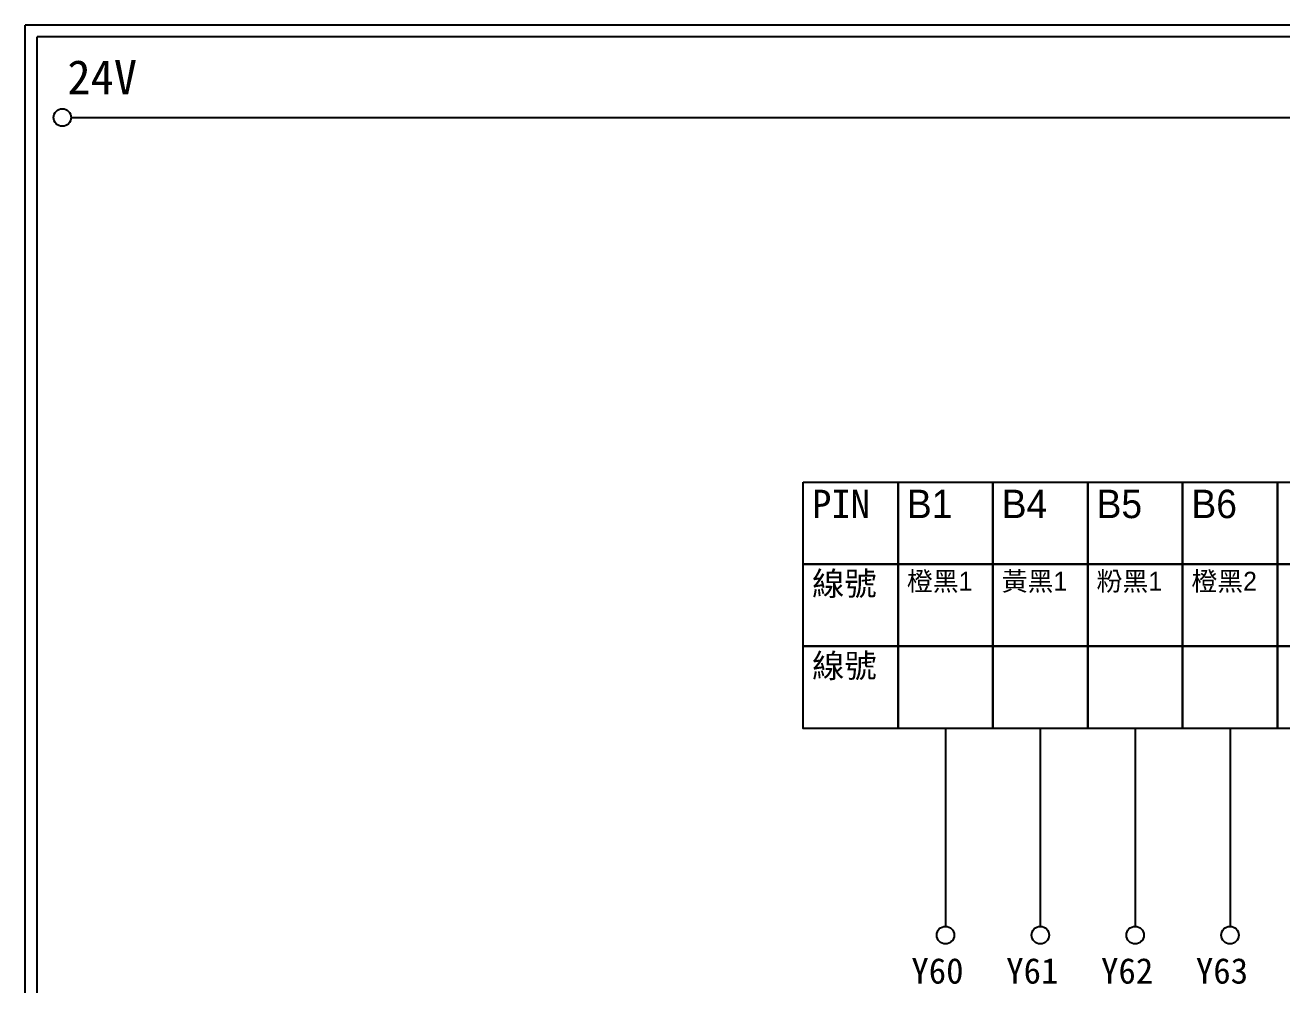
# Model space of a CAD drawing. Extents: x 627 to 914, y 3 to 207.
# Drawn here: x 627.2 to 759.8, y 105.7 to 207 of the extents above; entities that cross this region are included whole.
import ezdxf

# ---------------------------------------------------------------- set-up
doc = ezdxf.new("R2010")
doc.units = 0
doc.layers.get('0').update_dxf_attribs({"linetype": 'CONTINUOUS'})
doc.layers.add('圖框層', color=7, linetype='CONTINUOUS')
doc.layers.add('標尺寸層', color=3, linetype='CONTINUOUS')
doc.styles.add('STSL', font='kaiu.ttf')

msp = doc.modelspace()

# ---------------------------------------------------------------- linework, layer by layer
for points in [[(709.31, 158.74), (719.32, 158.74), (719.32, 150.08), (709.31, 150.08)], [(719.32, 158.74), (729.33, 158.74), (729.33, 150.08), (719.32, 150.08)], [(729.33, 158.74), (739.34, 158.74), (739.34, 150.08), (729.33, 150.08)], [(739.34, 158.74), (749.35, 158.74), (749.35, 150.08), (739.34, 150.08)], [(749.35, 158.74), (759.36, 158.74), (759.36, 150.08), (749.35, 150.08)], [(759.36, 158.74), (769.37, 158.74), (769.37, 150.08), (759.36, 150.08)], [(709.31, 150.08), (719.32, 150.08), (719.32, 141.41), (709.31, 141.41)], [(719.32, 150.08), (729.33, 150.08), (729.33, 141.41), (719.32, 141.41)], [(729.33, 150.08), (739.34, 150.08), (739.34, 141.41), (729.33, 141.41)], [(739.34, 150.08), (749.35, 150.08), (749.35, 141.41), (739.34, 141.41)], [(749.35, 150.08), (759.36, 150.08), (759.36, 141.41), (749.35, 141.41)], [(759.36, 150.08), (769.37, 150.08), (769.37, 141.41), (759.36, 141.41)], [(709.31, 141.41), (719.32, 141.41), (719.32, 132.75), (709.31, 132.75)], [(719.32, 141.41), (729.33, 141.41), (729.33, 132.75), (719.32, 132.75)], [(729.33, 141.41), (739.34, 141.41), (739.34, 132.75), (729.33, 132.75)], [(739.34, 141.41), (749.35, 141.41), (749.35, 132.75), (739.34, 132.75)], [(749.35, 141.41), (759.36, 141.41), (759.36, 132.75), (749.35, 132.75)], [(759.36, 141.41), (769.37, 141.41), (769.37, 132.75), (759.36, 132.75)]]:
    msp.add_lwpolyline(points, close=True)
at = {"layer": '圖框層', "color": 7}
for p, q in [((914.2, 206.97), (627.2, 206.97)), ((627.2, 3), (627.2, 206.97)), ((912.95, 205.72), (628.45, 205.72)), ((628.45, 4.25), (628.45, 205.72))]:
    msp.add_line(p, q, dxfattribs=at)
at = {"layer": '標尺寸層', "color": 7}
msp.add_line((632.04, 197.22), (909.63, 197.22), dxfattribs=at)
at = {"layer": '標尺寸層'}
for p, q in [((724.33, 132.75), (724.33, 111.85)), ((734.34, 132.75), (734.34, 111.85)), ((744.35, 132.75), (744.35, 111.85)), ((754.36, 132.75), (754.36, 111.85))]:
    msp.add_line(p, q, dxfattribs=at)
at = {"layer": '標尺寸層', "color": 7}
for centre in [(631.12, 197.22), (724.33, 110.93), (734.34, 110.93), (744.35, 110.93), (754.36, 110.93)]:
    msp.add_circle(centre, 0.92, dxfattribs=at)

# ---------------------------------------------------------------- texts
at = {"width": 8.2913, "attachment_point": 1}
for s, insert, char_height in [('PIN', (710.25, 157.94), 3), ('{\\fPMingLiU|b0|i0|c136|p18;B1}', (720.26, 157.94), 3), ('{\\fPMingLiU|b0|i0|c136|p18;B4}', (730.27, 157.94), 3), ('{\\fPMingLiU|b0|i0|c136|p18;B5}', (740.28, 157.94), 3), ('{\\fPMingLiU|b0|i0|c136|p18;B6}', (750.29, 157.94), 3), ('{\\fPMingLiU|b0|i0|c136|p18;線號}', (710.25, 149.28), 2.5), ('{\\fPMingLiU|b0|i0|c136|p18;橙黑1}', (720.26, 149.28), 2), ('{\\fPMingLiU|b0|i0|c136|p18;黃黑1}', (730.27, 149.28), 2), ('{\\fPMingLiU|b0|i0|c136|p18;粉黑1}', (740.28, 149.28), 2), ('{\\fPMingLiU|b0|i0|c136|p18;橙黑2}', (750.29, 149.28), 2), ('{\\fPMingLiU|b0|i0|c136|p18;線號}', (710.25, 140.61), 2.5)]:
    msp.add_mtext(s, dxfattribs=dict(at, insert=insert, char_height=char_height))
at = {"layer": '圖框層', "color": 4, "style": 'STSL'}
for s, height, p in [('24V', 3.6, (631.66, 199.68)), ('Y60', 2.7, (720.73, 105.81)), ('Y61', 2.7, (730.74, 105.81)), ('Y62', 2.7, (740.75, 105.81)), ('Y63', 2.7, (750.76, 105.81))]:
    msp.add_text(s, height=height, dxfattribs=at).set_placement(p)

doc.saveas('drawing.dxf')
